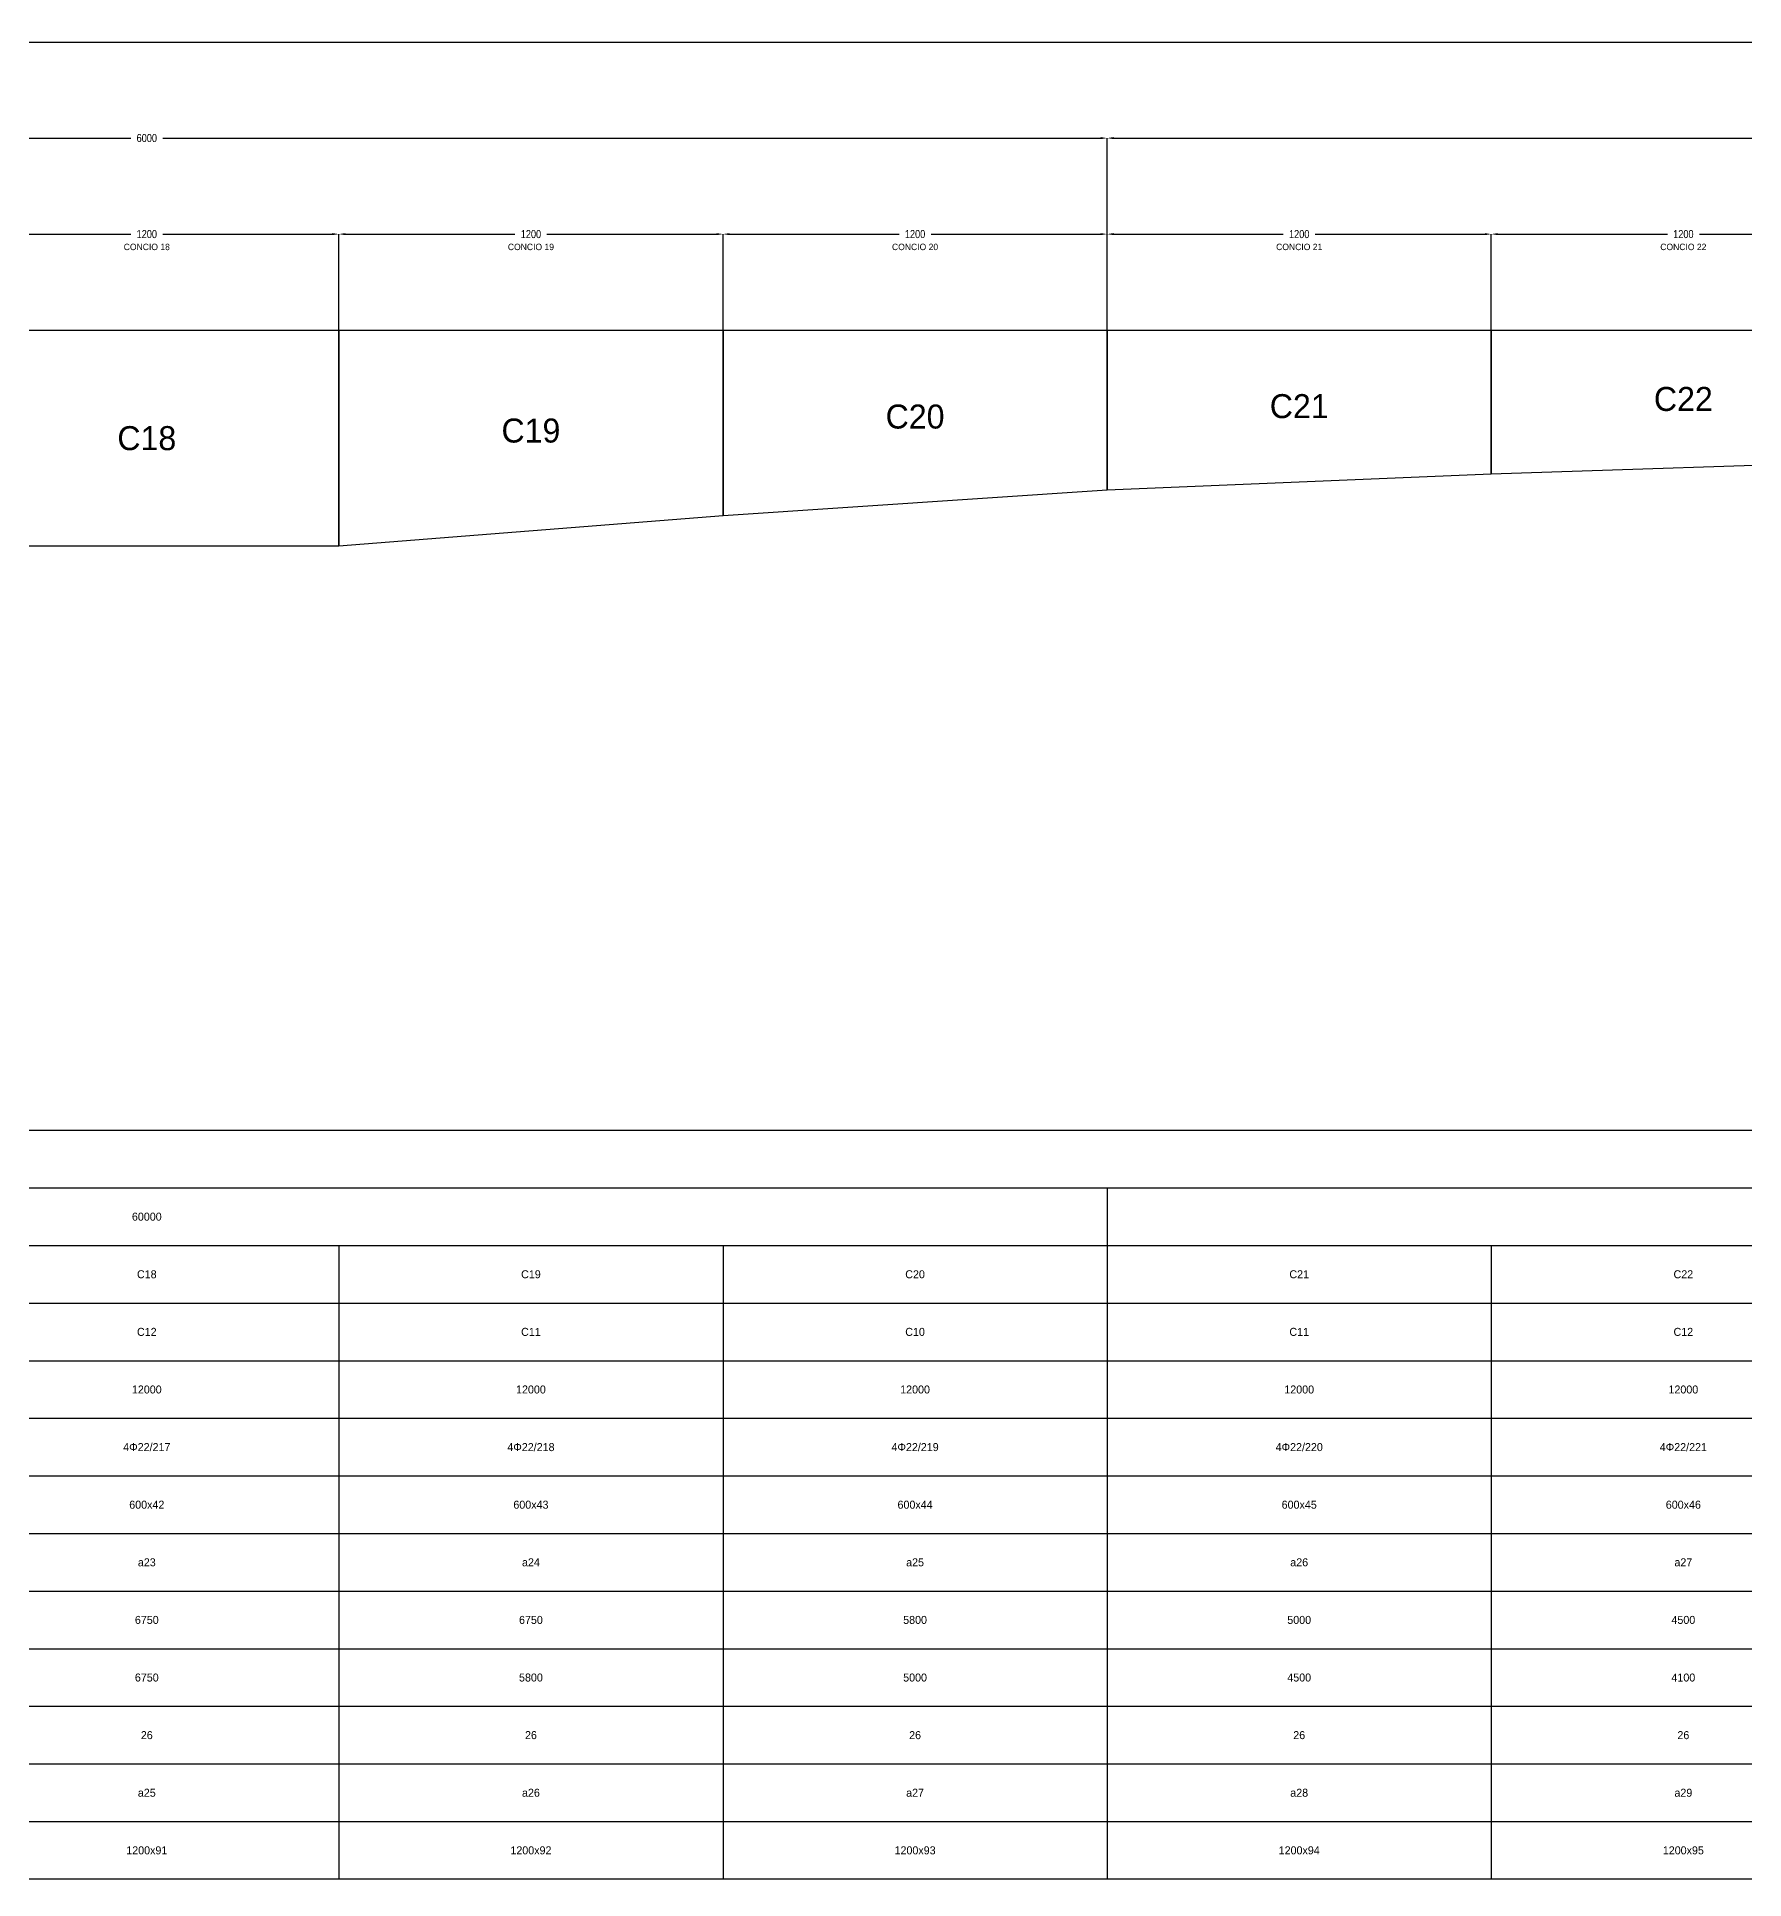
# Model space of a CAD drawing. Header units: metres. Extents: x -4682 to 408500, y -48400 to 9164.
# Drawn here: x 202566 to 255899, y -48400 to 9164 of the extents above; entities that cross this region are included whole.
import ezdxf
from ezdxf.enums import TextEntityAlignment as Align

# ---------------------------------------------------------------- set-up
doc = ezdxf.new("R2010")
doc.units = ezdxf.units.M
doc.linetypes.add('CENTER', pattern=[5.08, 3.175, -0.635, 0.635, -0.635])
for name, color, linetype in [('01_ASSI', 4, 'CENTER'), ('02_CONCI', 7, 'Continuous'), ('04_TESTI', 3, 'Continuous'), ('08_TAB_LINEE', 1, 'Continuous'), ('08_TAB_TESTI', 2, 'Continuous')]:
    doc.layers.add(name, color=color, linetype=linetype)
doc.styles.add('OpenSansCondensed-Light', font='OpenSansCondensed-Light.ttf')
doc.dimstyles.new('QUOTE_CM', dxfattribs={"dimtxt": 250, "dimasz": 200, "dimexe": 1.25, "dimexo": 0.625, "dimgap": 100, "dimtad": 1, "dimlfac": 0.1, "dimcen": 2.5, "dimazin": 3, "dimtfac": 1, "dimtmove": 0, "dimatfit": 3})

# ---------------------------------------------------------------- blocks, each defined once
blk = doc.blocks.new('_CLOSEDFILLED')
at = {"color": 0, "linetype": 'BYBLOCK'}
blk.add_solid([(-1, 0.16), (0, 0), (-1, -0.16)], dxfattribs=at)
blk = doc.blocks.new('*D18')
for p, q in [((200000, 0), (200000, 3000)), ((200200, 3000), (205500, 3000)), ((206500, 3000), (211800, 3000)), ((212000, 0), (212000, 3000))]:
    blk.add_line(p, q)
at = {"layer": 'Defpoints'}
for p in [(200000, 3000), (200000, 0), (212000, 0)]:
    blk.add_point(p, dxfattribs=at)
at = {"xscale": 200, "yscale": 200, "rotation": 180}
blk.add_blockref('_CLOSEDFILLED', (200000, 3000), dxfattribs=at)
at = {"xscale": 200, "yscale": 200}
blk.add_blockref('_CLOSEDFILLED', (212000, 3000), dxfattribs=at)
at = {"insert": (206000, 3000), "char_height": 250, "attachment_point": 5, "style": 'OpenSansCondensed-Light'}
blk.add_mtext('1200', dxfattribs=at)
blk = doc.blocks.new('*D19')
for p, q in [((212000, 0), (212000, 3000)), ((212200, 3000), (217500, 3000)), ((218500, 3000), (223800, 3000)), ((224000, 0), (224000, 3000))]:
    blk.add_line(p, q)
at = {"layer": 'Defpoints'}
for p in [(212000, 3000), (212000, 0), (224000, 0)]:
    blk.add_point(p, dxfattribs=at)
at = {"xscale": 200, "yscale": 200, "rotation": 180}
blk.add_blockref('_CLOSEDFILLED', (212000, 3000), dxfattribs=at)
at = {"xscale": 200, "yscale": 200}
blk.add_blockref('_CLOSEDFILLED', (224000, 3000), dxfattribs=at)
at = {"insert": (218000, 3000), "char_height": 250, "attachment_point": 5, "style": 'OpenSansCondensed-Light'}
blk.add_mtext('1200', dxfattribs=at)
blk = doc.blocks.new('*D20')
for p, q in [((224000, 0), (224000, 3000)), ((224200, 3000), (229500, 3000)), ((230500, 3000), (235800, 3000)), ((236000, 0), (236000, 3000))]:
    blk.add_line(p, q)
at = {"layer": 'Defpoints'}
for p in [(224000, 3000), (224000, 0), (236000, 0)]:
    blk.add_point(p, dxfattribs=at)
at = {"xscale": 200, "yscale": 200, "rotation": 180}
blk.add_blockref('_CLOSEDFILLED', (224000, 3000), dxfattribs=at)
at = {"xscale": 200, "yscale": 200}
blk.add_blockref('_CLOSEDFILLED', (236000, 3000), dxfattribs=at)
at = {"insert": (230000, 3000), "char_height": 250, "attachment_point": 5, "style": 'OpenSansCondensed-Light'}
blk.add_mtext('1200', dxfattribs=at)
blk = doc.blocks.new('*D21')
for p, q in [((236000, 0), (236000, 3000)), ((236200, 3000), (241500, 3000)), ((242500, 3000), (247800, 3000)), ((248000, 0), (248000, 3000))]:
    blk.add_line(p, q)
at = {"layer": 'Defpoints'}
for p in [(236000, 3000), (236000, 0), (248000, 0)]:
    blk.add_point(p, dxfattribs=at)
at = {"xscale": 200, "yscale": 200, "rotation": 180}
blk.add_blockref('_CLOSEDFILLED', (236000, 3000), dxfattribs=at)
at = {"xscale": 200, "yscale": 200}
blk.add_blockref('_CLOSEDFILLED', (248000, 3000), dxfattribs=at)
at = {"insert": (242000, 3000), "char_height": 250, "attachment_point": 5, "style": 'OpenSansCondensed-Light'}
blk.add_mtext('1200', dxfattribs=at)
blk = doc.blocks.new('*D22')
for p, q in [((248000, 0), (248000, 3000)), ((248200, 3000), (253500, 3000)), ((254500, 3000), (259800, 3000)), ((260000, 0), (260000, 3000))]:
    blk.add_line(p, q)
at = {"layer": 'Defpoints'}
for p in [(248000, 3000), (248000, 0), (260000, 0)]:
    blk.add_point(p, dxfattribs=at)
at = {"xscale": 200, "yscale": 200, "rotation": 180}
blk.add_blockref('_CLOSEDFILLED', (248000, 3000), dxfattribs=at)
at = {"xscale": 200, "yscale": 200}
blk.add_blockref('_CLOSEDFILLED', (260000, 3000), dxfattribs=at)
at = {"insert": (254000, 3000), "char_height": 250, "attachment_point": 5, "style": 'OpenSansCondensed-Light'}
blk.add_mtext('1200', dxfattribs=at)
blk = doc.blocks.new('*D38')
for p, q in [((176000, 0), (176000, 6000)), ((176200, 6000), (205500, 6000)), ((206500, 6000), (235800, 6000)), ((236000, 0), (236000, 6000))]:
    blk.add_line(p, q)
at = {"layer": 'Defpoints'}
for p in [(176000, 6000), (176000, 0), (236000, 0)]:
    blk.add_point(p, dxfattribs=at)
at = {"xscale": 200, "yscale": 200, "rotation": 180}
blk.add_blockref('_CLOSEDFILLED', (176000, 6000), dxfattribs=at)
at = {"xscale": 200, "yscale": 200}
blk.add_blockref('_CLOSEDFILLED', (236000, 6000), dxfattribs=at)
at = {"insert": (206000, 6000), "char_height": 250, "attachment_point": 5, "style": 'OpenSansCondensed-Light'}
blk.add_mtext('6000', dxfattribs=at)
blk = doc.blocks.new('*D39')
for p, q in [((236000, 0), (236000, 6000)), ((236200, 6000), (265500, 6000)), ((266500, 6000), (295800, 6000)), ((296000, 0), (296000, 6000))]:
    blk.add_line(p, q)
at = {"layer": 'Defpoints'}
for p in [(236000, 6000), (236000, 0), (296000, 0)]:
    blk.add_point(p, dxfattribs=at)
at = {"xscale": 200, "yscale": 200, "rotation": 180}
blk.add_blockref('_CLOSEDFILLED', (236000, 6000), dxfattribs=at)
at = {"xscale": 200, "yscale": 200}
blk.add_blockref('_CLOSEDFILLED', (296000, 6000), dxfattribs=at)
at = {"insert": (266000, 6000), "char_height": 250, "attachment_point": 5, "style": 'OpenSansCondensed-Light'}
blk.add_mtext('6000', dxfattribs=at)
blk = doc.blocks.new('*D41')
for p, q in [((0, 0), (0, 9000)), ((200, 9000), (175375, 9000)), ((176625, 9000), (351800, 9000)), ((352000, 0), (352000, 9000))]:
    blk.add_line(p, q)
at = {"layer": 'Defpoints'}
for p in [(0, 9000), (0, 0), (352000, 0)]:
    blk.add_point(p, dxfattribs=at)
at = {"xscale": 200, "yscale": 200, "rotation": 180}
blk.add_blockref('_CLOSEDFILLED', (0, 9000), dxfattribs=at)
at = {"xscale": 200, "yscale": 200}
blk.add_blockref('_CLOSEDFILLED', (352000, 9000), dxfattribs=at)
at = {"insert": (176000, 9000), "char_height": 250, "attachment_point": 5, "style": 'OpenSansCondensed-Light'}
blk.add_mtext('35200', dxfattribs=at)

msp = doc.modelspace()

# ---------------------------------------------------------------- linework, layer by layer
at = {"layer": '01_ASSI'}
msp.add_line((0, 0), (352000, 0), dxfattribs=at)
at = {"layer": '02_CONCI'}
for points in [[(200000, 0), (212000, 0), (212000, -6750), (200000, -6750), (200000, 0)], [(212000, 0), (224000, 0), (224000, -5800), (212000, -6750), (212000, 0)], [(224000, 0), (236000, 0), (236000, -5000), (224000, -5800), (224000, 0)], [(236000, 0), (248000, 0), (248000, -4500), (236000, -5000), (236000, 0)], [(248000, 0), (260000, 0), (260000, -4100), (248000, -4500), (248000, 0)]]:
    msp.add_lwpolyline(points, dxfattribs=at)
at = {"layer": '08_TAB_LINEE'}
for p, q in [((0, -26800), (352000, -26800)), ((236000, -26800), (236000, -28600)), ((0, -28600), (352000, -28600)), ((212000, -28600), (212000, -48400)), ((224000, -28600), (224000, -48400)), ((236000, -28600), (236000, -48400)), ((248000, -28600), (248000, -48400)), ((0, -30400), (352000, -30400)), ((0, -32200), (352000, -32200)), ((0, -34000), (352000, -34000)), ((0, -35800), (352000, -35800)), ((0, -37600), (352000, -37600)), ((0, -39400), (352000, -39400)), ((0, -41200), (352000, -41200)), ((0, -43000), (352000, -43000)), ((0, -44800), (352000, -44800)), ((0, -46600), (352000, -46600))]:
    msp.add_line(p, q, dxfattribs=at)
msp.add_lwpolyline([(0, -25000), (352000, -25000), (352000, -48400), (0, -48400), (0, -25000)], dxfattribs=at)

# ---------------------------------------------------------------- texts
at = {"layer": '04_TESTI', "color": 2}
for s, p in [('CONCIO 18', (206000, 2600)), ('CONCIO 19', (218000, 2600)), ('CONCIO 20', (230000, 2600)), ('CONCIO 21', (242000, 2600)), ('CONCIO 22', (254000, 2600))]:
    msp.add_text(s, height=200, dxfattribs=at).set_placement(p, align=Align.MIDDLE_CENTER)
at = {"layer": '04_TESTI', "color": 8}
for s, p in [('C21', (242000, -2375)), ('C22', (254000, -2150)), ('C19', (218000, -3137.5)), ('C20', (230000, -2700)), ('C18', (206000, -3375))]:
    msp.add_text(s, height=750, dxfattribs=at).set_placement(p, align=Align.MIDDLE_CENTER)
at = {"layer": '08_TAB_TESTI'}
for s, p in [('60000', (206000, -27700)), ('C18', (206000, -29500)), ('C19', (218000, -29500)), ('C20', (230000, -29500)), ('C21', (242000, -29500)), ('C22', (254000, -29500)), ('C12', (206000, -31300)), ('C11', (218000, -31300)), ('C10', (230000, -31300)), ('C11', (242000, -31300)), ('C12', (254000, -31300)), ('12000', (206000, -33100)), ('12000', (218000, -33100)), ('12000', (230000, -33100)), ('12000', (242000, -33100)), ('12000', (254000, -33100)), ('4Φ22/217', (206000, -34900)), ('4Φ22/218', (218000, -34900)), ('4Φ22/219', (230000, -34900)), ('4Φ22/220', (242000, -34900)), ('4Φ22/221', (254000, -34900)), ('600x42', (206000, -36700)), ('600x43', (218000, -36700)), ('600x44', (230000, -36700)), ('600x45', (242000, -36700)), ('600x46', (254000, -36700)), ('a23', (206000, -38500)), ('a24', (218000, -38500)), ('a25', (230000, -38500)), ('a26', (242000, -38500)), ('a27', (254000, -38500)), ('6750', (206000, -40300)), ('6750', (218000, -40300)), ('5800', (230000, -40300)), ('5000', (242000, -40300)), ('4500', (254000, -40300)), ('6750', (206000, -42100)), ('5800', (218000, -42100)), ('5000', (230000, -42100)), ('4500', (242000, -42100)), ('4100', (254000, -42100)), ('26', (206000, -43900)), ('26', (218000, -43900)), ('26', (230000, -43900)), ('26', (242000, -43900)), ('26', (254000, -43900)), ('a25', (206000, -45700)), ('a26', (218000, -45700)), ('a27', (230000, -45700)), ('a28', (242000, -45700)), ('a29', (254000, -45700)), ('1200x91', (206000, -47500)), ('1200x92', (218000, -47500)), ('1200x93', (230000, -47500)), ('1200x94', (242000, -47500)), ('1200x95', (254000, -47500))]:
    msp.add_text(s, height=250, dxfattribs=at).set_placement(p, align=Align.MIDDLE_CENTER)

# ---------------------------------------------------------------- dimensions: what is measured, and where the dimension line sits
for base, p1, p2, picture, middle in [((0, 9000), (0, 0), (352000, 0), '*D41', (176000, 9000)), ((176000, 6000), (176000, 0), (236000, 0), '*D38', (206000, 6000)), ((236000, 6000), (236000, 0), (296000, 0), '*D39', (266000, 6000)), ((200000, 3000), (200000, 0), (212000, 0), '*D18', (206000, 3000)), ((212000, 3000), (212000, 0), (224000, 0), '*D19', (218000, 3000)), ((224000, 3000), (224000, 0), (236000, 0), '*D20', (230000, 3000)), ((236000, 3000), (236000, 0), (248000, 0), '*D21', (242000, 3000)), ((248000, 3000), (248000, 0), (260000, 0), '*D22', (254000, 3000))]:
    dim = msp.add_linear_dim(base=base, p1=p1, p2=p2, dimstyle='QUOTE_CM')
    dim.commit()
    dim.dimension.update_dxf_attribs({"geometry": picture, "text_midpoint": middle})

doc.saveas('drawing.dxf')
